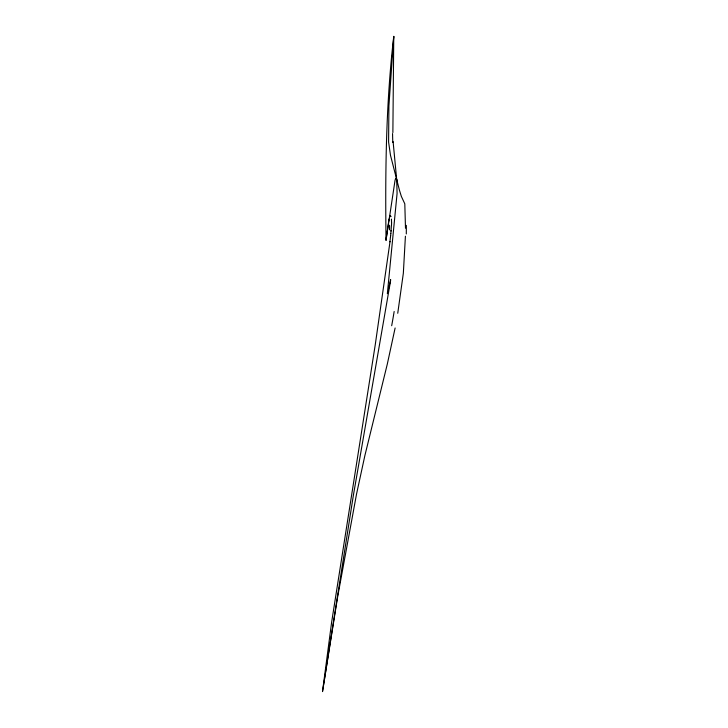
<?xml version="1.0" encoding="UTF-8"?>
<svg xmlns="http://www.w3.org/2000/svg" width="728" height="728" viewBox="0 0 728 728"><rect width="100%" height="100%" fill="white"/><g stroke="black" fill="none" stroke-linecap="round" stroke-linejoin="round"><path stroke-width="1.09" d="M396.178 178.415A16.717 1.72 83.2 0 0 395.932 178.406L395.24 179.643A9.974 0.719 -83.3 0 0 394.986 180.69L386.031 240.204C385.176 172.172 385.849 104.113 393.757 36.4L392.874 132.542M391.564 222.923L391.446 219.11M405.414 236.209L403.339 273.264L397.743 313.277M393.757 36.4L388.907 106.024L388.597 142.051L390.481 155.292L399.49 190.354L401.365 196.423L404.804 203.822L405.487 228.173M391.109 230.512L390.863 233.324M390.554 236.582L390.636 235.726M386.031 240.204L386.04 240.185A17.927 1.165 -83.6 0 1 386.35 237.319L388.415 223.268M390.035 241.514L375.229 344.899L331.613 622.322L322.513 691.582L353.262 496.005L390.481 281.336L390.636 279.652L387.351 293.693L397.079 193.457L396.714 179.889L393.102 141.578M322.513 691.564L337.646 596.814L356.511 494.185L364.874 455.582L387.305 364.1L395.122 327.982M388.925 220.457L389.535 217.508A14.669 0.864 -83.3 0 1 389.762 216.616L389.908 216.189M396.187 178.56L397.16 180.653M391.063 216.635L390.29 215.497A32.906 1.947 -83.3 0 0 389.962 215.734M406.324 225.371A73.655 9.71 -86 0 1 406.288 233.934M388.443 222.75A47.839 3.012 -83.5 0 1 388.952 219.956M389.562 225.216A169.26 9.937 -81.3 0 1 389.516 229.857M391.582 222.786A30.094 1.502 -83.2 0 1 391.5 225.079M391.391 225.744A33.033 1.847 -82.5 0 1 391 231.04M390.836 233.451A46.92 2.776 -82.3 0 1 390.608 235.854M390.445 237.01A40.495 2.603 -82.1 0 1 389.926 241.86M394.157 311.502A258.713 101.547 -84 0 1 391.682 325.716M392.829 142.542A197.889 29.73 -79.4 0 1 392.565 133.543"/></g></svg>
